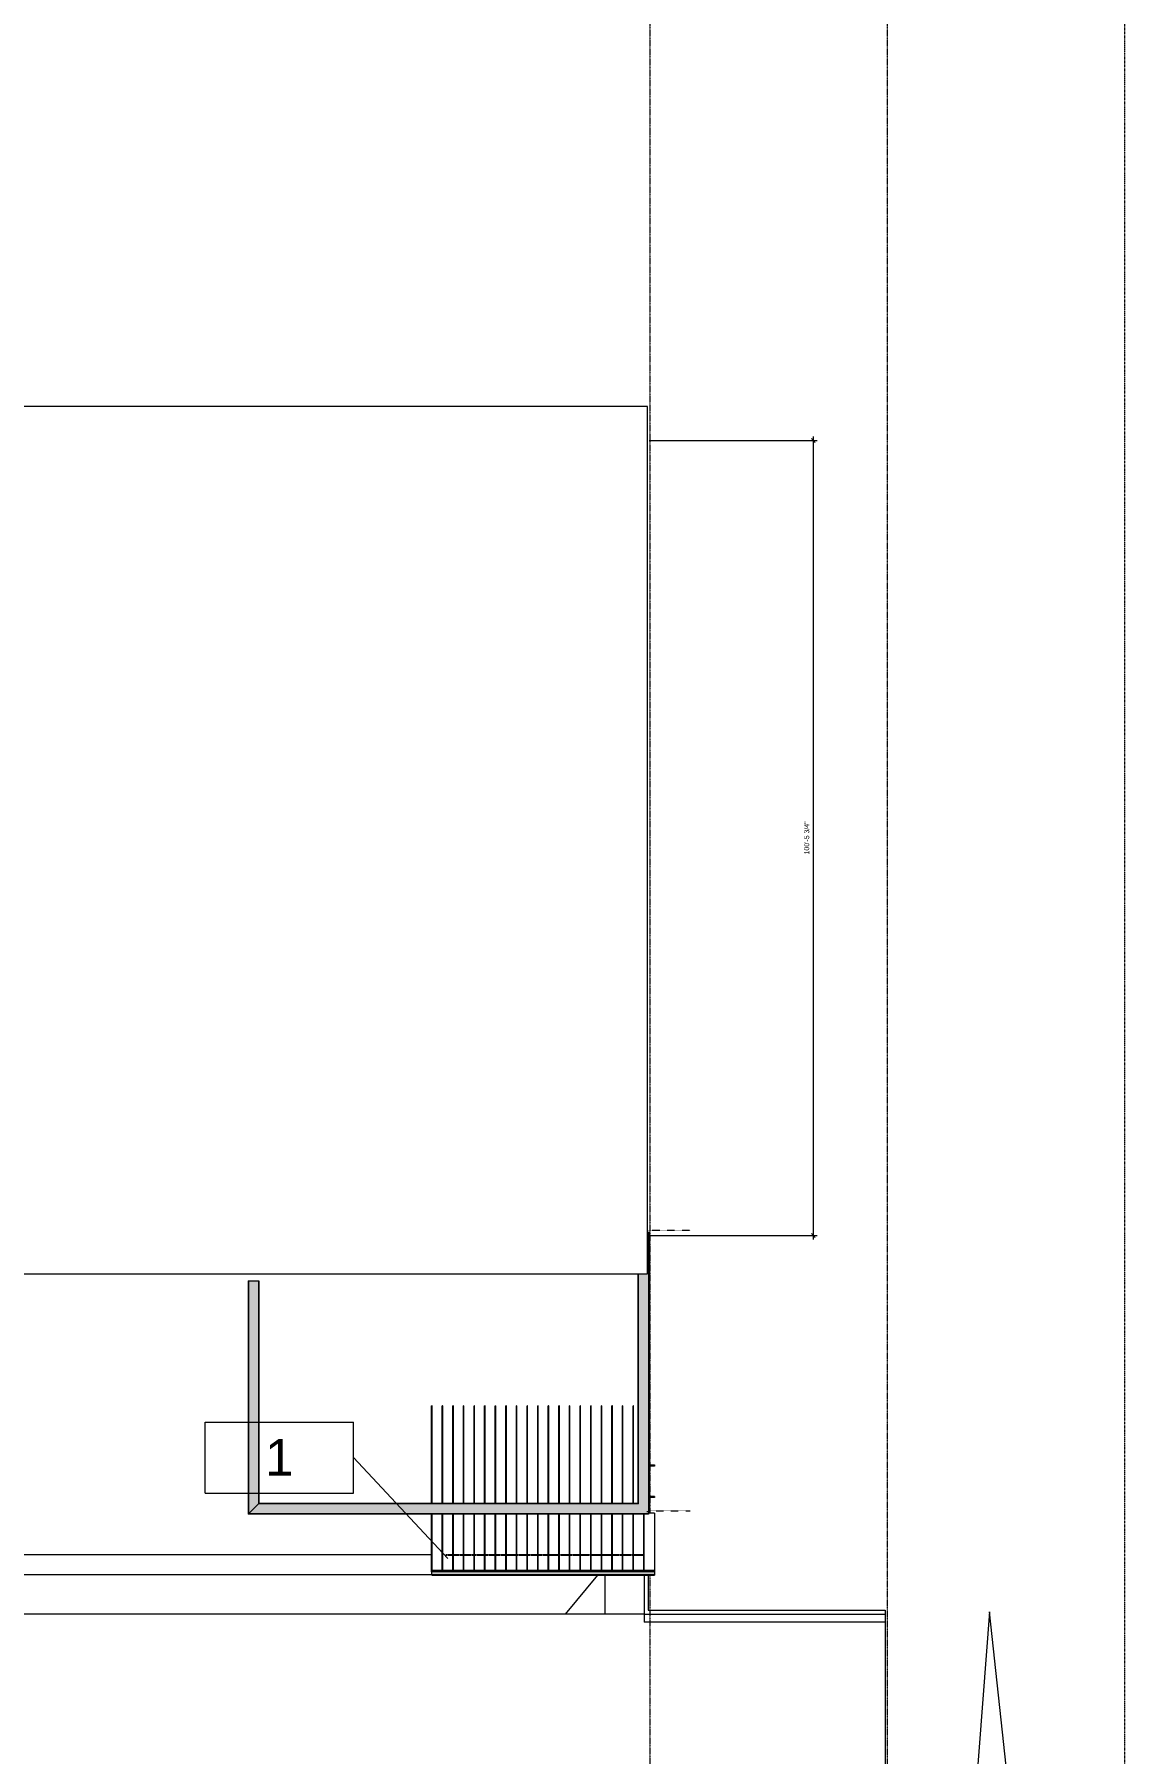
# Model space of a CAD drawing. Header units: inches. Extents: x 3 to 119514, y -26002 to 104775.
# Drawn here: x 25354 to 27008, y -23164 to -20556 of the extents above; entities that cross this region are included whole.
import ezdxf

# ---------------------------------------------------------------- set-up
doc = ezdxf.new("R2010")
doc.units = ezdxf.units.IN
doc.header["$MEASUREMENT"] = 0
for name, pattern in [('Center 1_4_', [0.53125, 0.25, -0.09375, 0.09375, -0.09375]), ('Dash', [0.25, 0.125, -0.125]), ('Dash 1_16_', [0.125, 0.0625, -0.0625]), ('Hidden', [0.28125, 0.1875, -0.09375])]:
    doc.linetypes.add(name, pattern=pattern)
doc.layers.get('DEFPOINTS').update_dxf_attribs({"lineweight": 9})
for name, color, linetype, lineweight in [('15xx-Jefferson-REHAB-pr5_dwg', 8, 'Continuous', 9), ('A-DETL', 90, 'Continuous', 9), ('A-GENM', 13, 'Continuous', 9), ('A-PROP-SBCK', 71, 'Hidden', 15), ('A-ROOF', 132, 'Continuous', 9), ('A-ROOF-OTLN', 132, 'Continuous', 9), ('A-WALL', 113, 'Continuous', 9), ('BMP', 80, 'Continuous', 9), ('Conc', 7, 'Continuous', 9), ('E-LITE-EQPM-IDEN', 33, 'Continuous', 9), ('EOP-PR', 4, 'Continuous', 9), ('PROP', 3, 'Center 1_4_', 9)]:
    doc.layers.add(name, color=color, linetype=linetype, lineweight=lineweight)
doc.styles.add('Arial', font='arial.ttf', dxfattribs={"height": 7.5})
doc.styles.add('Arial_7', font='arial.ttf', dxfattribs={"height": 55.323728})

# ---------------------------------------------------------------- blocks, each defined once
blk = doc.blocks.new('Generic Models _hting Plan0')
at = {"layer": 'A-GENM'}
h = blk.add_hatch(color=10, dxfattribs=at)
h.paths.add_polyline_path([(26230.5, -22888), (26230.5, -22800.7), (26229.8, -22800.7), (26229.8, -22888)], flags=0)
h.paths.add_polyline_path([(26229.8, -22784.2), (26230.5, -22784.2), (26230.5, -22636.2), (26229.8, -22636.2), (26229.8, -22775.9)], flags=0)
blk.add_hatch(color=10, dxfattribs=at).paths.add_polyline_path([(26245.9, -22887.9), (26245.9, -22886.3), (26230.5, -22886.3), (26230.5, -22887.9)], flags=0)
at = {"layer": 'A-GENM', "color": 253}
for p, q in [((26229.8, -22636.2), (26230.5, -22636.2)), ((26229.8, -22784.2), (26229.8, -22636.2)), ((26230.5, -22636.2), (26229.9, -22636.2)), ((26230.5, -22784.2), (26230.5, -22636.2)), ((26229.8, -22888), (26229.8, -22800.7)), ((26230.5, -22888), (26230.5, -22800.7)), ((26230.5, -22888), (26229.8, -22888)), ((26245.9, -22887.9), (26230.5, -22887.9))]:
    blk.add_line(p, q, dxfattribs=at)
blk = doc.blocks.new('Generic Models _hting Plan1')
at = {"layer": 'A-GENM'}
h = blk.add_hatch(color=10, dxfattribs=at)
h.paths.add_polyline_path([(26246.6, -22888), (26246.6, -22800.7), (26245.9, -22800.7), (26245.9, -22888)], flags=0)
h.paths.add_polyline_path([(26245.9, -22784.2), (26246.6, -22784.2), (26246.6, -22636.2), (26245.9, -22636.2), (26245.9, -22775.9)], flags=0)
blk.add_hatch(color=10, dxfattribs=at).paths.add_polyline_path([(26253.2, -22887.9), (26262, -22887.9), (26262, -22886.3), (26246.6, -22886.3), (26246.6, -22887.9)], flags=0)
at = {"layer": 'A-GENM', "color": 253}
for p, q in [((26245.9, -22636.2), (26246.6, -22636.2)), ((26245.9, -22784.2), (26245.9, -22636.2)), ((26246.5, -22636.2), (26246, -22636.2)), ((26246.6, -22784.2), (26246.6, -22636.2)), ((26245.9, -22888), (26245.9, -22800.7)), ((26246.6, -22888), (26246.6, -22800.7)), ((26246.6, -22888), (26245.9, -22888)), ((26262, -22887.9), (26246.6, -22887.9))]:
    blk.add_line(p, q, dxfattribs=at)
blk = doc.blocks.new('Generic Models _hting Plan2')
at = {"layer": 'A-GENM'}
h = blk.add_hatch(color=10, dxfattribs=at)
h.paths.add_polyline_path([(26262.7, -22888), (26262.7, -22800.7), (26262, -22800.7), (26262, -22888)], flags=0)
h.paths.add_polyline_path([(26262, -22784.2), (26262.7, -22784.2), (26262.7, -22636.2), (26262, -22636.2), (26262, -22775.9)], flags=0)
blk.add_hatch(color=10, dxfattribs=at).paths.add_polyline_path([(26278.1, -22887.9), (26278.1, -22886.3), (26262.7, -22886.3), (26262.7, -22887.9)], flags=0)
at = {"layer": 'A-GENM', "color": 253}
for p, q in [((26262, -22636.2), (26262.7, -22636.2)), ((26262, -22784.2), (26262, -22636.2)), ((26262.6, -22636.2), (26262.1, -22636.2)), ((26262.7, -22784.2), (26262.7, -22636.2)), ((26262, -22888), (26262, -22800.7)), ((26262.7, -22888), (26262.7, -22800.7)), ((26262.7, -22888), (26262, -22888)), ((26278.1, -22887.9), (26262.7, -22887.9))]:
    blk.add_line(p, q, dxfattribs=at)
blk = doc.blocks.new('Generic Models _hting Plan3')
at = {"layer": 'A-GENM'}
h = blk.add_hatch(color=10, dxfattribs=at)
h.paths.add_polyline_path([(26182.3, -22888), (26182.3, -22800.7), (26181.6, -22800.7), (26181.6, -22888)], flags=0)
h.paths.add_polyline_path([(26181.6, -22784.2), (26182.3, -22784.2), (26182.3, -22636.2), (26181.6, -22636.2), (26181.6, -22775.9)], flags=0)
blk.add_hatch(color=10, dxfattribs=at).paths.add_polyline_path([(26197.7, -22887.9), (26197.7, -22886.3), (26182.3, -22886.3), (26182.3, -22887.9)], flags=0)
at = {"layer": 'A-GENM', "color": 253}
for p, q in [((26181.6, -22636.2), (26182.3, -22636.2)), ((26181.6, -22784.2), (26181.6, -22636.2)), ((26182.2, -22636.2), (26181.7, -22636.2)), ((26182.3, -22784.2), (26182.3, -22636.2)), ((26181.6, -22888), (26181.6, -22800.7)), ((26182.3, -22888), (26182.3, -22800.7)), ((26182.3, -22888), (26181.6, -22888)), ((26197.7, -22887.9), (26182.3, -22887.9))]:
    blk.add_line(p, q, dxfattribs=at)
blk = doc.blocks.new('Generic Models _hting Plan4')
at = {"layer": 'A-GENM'}
h = blk.add_hatch(color=10, dxfattribs=at)
h.paths.add_polyline_path([(26198.4, -22888), (26198.4, -22800.7), (26197.7, -22800.7), (26197.7, -22888)], flags=0)
h.paths.add_polyline_path([(26197.7, -22784.2), (26198.4, -22784.2), (26198.4, -22636.2), (26197.7, -22636.2), (26197.7, -22775.9)], flags=0)
blk.add_hatch(color=10, dxfattribs=at).paths.add_polyline_path([(26199.8, -22887.9), (26213.8, -22887.9), (26213.8, -22886.3), (26198.4, -22886.3), (26198.4, -22887.9)], flags=0)
at = {"layer": 'A-GENM', "color": 253}
for p, q in [((26198.3, -22636.2), (26197.7, -22636.2)), ((26197.7, -22636.2), (26198.4, -22636.2)), ((26197.7, -22784.2), (26197.7, -22636.2)), ((26198.4, -22784.2), (26198.4, -22636.2)), ((26197.7, -22888), (26197.7, -22800.7)), ((26198.4, -22888), (26198.4, -22800.7)), ((26198.4, -22888), (26197.7, -22888)), ((26213.8, -22887.9), (26198.4, -22887.9))]:
    blk.add_line(p, q, dxfattribs=at)
blk = doc.blocks.new('Generic Models _hting Plan5')
at = {"layer": 'A-GENM'}
h = blk.add_hatch(color=10, dxfattribs=at)
h.paths.add_polyline_path([(26214.4, -22888), (26214.4, -22800.7), (26213.8, -22800.7), (26213.8, -22888)], flags=0)
h.paths.add_polyline_path([(26213.8, -22784.2), (26214.4, -22784.2), (26214.4, -22636.2), (26213.8, -22636.2), (26213.8, -22775.9)], flags=0)
blk.add_hatch(color=10, dxfattribs=at).paths.add_polyline_path([(26226.5, -22887.9), (26229.8, -22887.9), (26229.8, -22886.3), (26214.4, -22886.3), (26214.4, -22887.9)], flags=0)
at = {"layer": 'A-GENM', "color": 253}
for p, q in [((26214.4, -22636.2), (26213.8, -22636.2)), ((26213.8, -22636.2), (26214.4, -22636.2)), ((26213.8, -22784.2), (26213.8, -22636.2)), ((26214.4, -22784.2), (26214.4, -22636.2)), ((26213.8, -22888), (26213.8, -22800.7)), ((26214.4, -22888), (26214.4, -22800.7)), ((26214.4, -22888), (26213.8, -22888)), ((26229.8, -22887.9), (26214.4, -22887.9))]:
    blk.add_line(p, q, dxfattribs=at)
blk = doc.blocks.new('Generic Models _hting Plan6')
at = {"layer": 'A-GENM'}
h = blk.add_hatch(color=10, dxfattribs=at)
h.paths.add_polyline_path([(26134, -22888), (26134, -22800.7), (26133.3, -22800.7), (26133.3, -22888)], flags=0)
h.paths.add_polyline_path([(26133.3, -22784.2), (26134, -22784.2), (26134, -22636.2), (26133.3, -22636.2), (26133.3, -22775.9)], flags=0)
blk.add_hatch(color=10, dxfattribs=at).paths.add_polyline_path([(26146.3, -22887.9), (26149.4, -22887.9), (26149.4, -22886.3), (26134, -22886.3), (26134, -22887.9)], flags=0)
at = {"layer": 'A-GENM', "color": 253}
for p, q in [((26133.3, -22636.2), (26134, -22636.2)), ((26133.3, -22784.2), (26133.3, -22636.2)), ((26134, -22636.2), (26133.4, -22636.2)), ((26134, -22784.2), (26134, -22636.2)), ((26133.3, -22888), (26133.3, -22800.7)), ((26134, -22888), (26134, -22800.7)), ((26134, -22888), (26133.3, -22888)), ((26149.4, -22887.9), (26134, -22887.9))]:
    blk.add_line(p, q, dxfattribs=at)
blk = doc.blocks.new('Generic Models _hting Plan7')
at = {"layer": 'A-GENM'}
h = blk.add_hatch(color=10, dxfattribs=at)
h.paths.add_polyline_path([(26150.1, -22888), (26150.1, -22800.7), (26149.4, -22800.7), (26149.4, -22888)], flags=0)
h.paths.add_polyline_path([(26149.4, -22784.2), (26150.1, -22784.2), (26150.1, -22636.2), (26149.4, -22636.2), (26149.4, -22775.9)], flags=0)
blk.add_hatch(color=10, dxfattribs=at).paths.add_polyline_path([(26165.5, -22887.9), (26165.5, -22886.3), (26150.1, -22886.3), (26150.1, -22887.9)], flags=0)
at = {"layer": 'A-GENM', "color": 253}
for p, q in [((26149.4, -22636.2), (26150.1, -22636.2)), ((26149.4, -22784.2), (26149.4, -22636.2)), ((26150, -22636.2), (26149.5, -22636.2)), ((26150.1, -22784.2), (26150.1, -22636.2)), ((26149.4, -22888), (26149.4, -22800.7)), ((26150.1, -22888), (26150.1, -22800.7)), ((26150.1, -22888), (26149.4, -22888)), ((26165.5, -22887.9), (26150.1, -22887.9))]:
    blk.add_line(p, q, dxfattribs=at)
blk = doc.blocks.new('Generic Models _hting Plan8')
at = {"layer": 'A-GENM'}
h = blk.add_hatch(color=10, dxfattribs=at)
h.paths.add_polyline_path([(26166.2, -22888), (26166.2, -22800.7), (26165.5, -22800.7), (26165.5, -22888)], flags=0)
h.paths.add_polyline_path([(26165.5, -22784.2), (26166.2, -22784.2), (26166.2, -22636.2), (26165.5, -22636.2), (26165.5, -22775.9)], flags=0)
blk.add_hatch(color=10, dxfattribs=at).paths.add_polyline_path([(26173.1, -22887.9), (26181.6, -22887.9), (26181.6, -22886.3), (26166.2, -22886.3), (26166.2, -22887.9)], flags=0)
at = {"layer": 'A-GENM', "color": 253}
for p, q in [((26165.5, -22636.2), (26166.2, -22636.2)), ((26165.5, -22784.2), (26165.5, -22636.2)), ((26166.1, -22636.2), (26165.6, -22636.2)), ((26166.2, -22784.2), (26166.2, -22636.2)), ((26165.5, -22888), (26165.5, -22800.7)), ((26166.2, -22888), (26166.2, -22800.7)), ((26166.2, -22888), (26165.5, -22888)), ((26181.6, -22887.9), (26166.2, -22887.9))]:
    blk.add_line(p, q, dxfattribs=at)
blk = doc.blocks.new('Generic Models _hting Plan9')
at = {"layer": 'A-GENM'}
h = blk.add_hatch(color=10, dxfattribs=at)
h.paths.add_polyline_path([(26085.8, -22888), (26085.8, -22800.7), (26085.1, -22800.7), (26085.1, -22888)], flags=0)
h.paths.add_polyline_path([(26085.1, -22784.2), (26085.8, -22784.2), (26085.8, -22636.2), (26085.1, -22636.2), (26085.1, -22775.9)], flags=0)
blk.add_hatch(color=10, dxfattribs=at).paths.add_polyline_path([(26092.9, -22887.9), (26101.2, -22887.9), (26101.2, -22886.3), (26085.8, -22886.3), (26085.8, -22887.9)], flags=0)
at = {"layer": 'A-GENM', "color": 253}
for p, q in [((26085.1, -22636.2), (26085.8, -22636.2)), ((26085.1, -22784.2), (26085.1, -22636.2)), ((26085.7, -22636.2), (26085.2, -22636.2)), ((26085.8, -22784.2), (26085.8, -22636.2)), ((26085.1, -22888), (26085.1, -22800.7)), ((26085.8, -22888), (26085.8, -22800.7)), ((26085.8, -22888), (26085.1, -22888)), ((26101.2, -22887.9), (26085.8, -22887.9))]:
    blk.add_line(p, q, dxfattribs=at)
blk = doc.blocks.new('Generic Models _hting Plan10')
at = {"layer": 'A-GENM'}
h = blk.add_hatch(color=10, dxfattribs=at)
h.paths.add_polyline_path([(26101.9, -22888), (26101.9, -22800.7), (26101.2, -22800.7), (26101.2, -22888)], flags=0)
h.paths.add_polyline_path([(26101.2, -22784.2), (26101.9, -22784.2), (26101.9, -22636.2), (26101.2, -22636.2), (26101.2, -22775.9)], flags=0)
blk.add_hatch(color=10, dxfattribs=at).paths.add_polyline_path([(26117.3, -22887.9), (26117.3, -22886.3), (26101.9, -22886.3), (26101.9, -22887.9)], flags=0)
at = {"layer": 'A-GENM', "color": 253}
for p, q in [((26101.8, -22636.2), (26101.2, -22636.2)), ((26101.2, -22636.2), (26101.9, -22636.2)), ((26101.2, -22784.2), (26101.2, -22636.2)), ((26101.9, -22784.2), (26101.9, -22636.2)), ((26101.2, -22888), (26101.2, -22800.7)), ((26101.9, -22888), (26101.9, -22800.7)), ((26101.9, -22888), (26101.2, -22888)), ((26117.3, -22887.9), (26101.9, -22887.9))]:
    blk.add_line(p, q, dxfattribs=at)
blk = doc.blocks.new('Generic Models _hting Plan11')
at = {"layer": 'A-GENM'}
h = blk.add_hatch(color=10, dxfattribs=at)
h.paths.add_polyline_path([(26117.9, -22888), (26117.9, -22800.7), (26117.3, -22800.7), (26117.3, -22888)], flags=0)
h.paths.add_polyline_path([(26117.3, -22784.2), (26117.9, -22784.2), (26117.9, -22636.2), (26117.3, -22636.2), (26117.3, -22775.9)], flags=0)
blk.add_hatch(color=10, dxfattribs=at).paths.add_polyline_path([(26119.6, -22887.9), (26133.3, -22887.9), (26133.3, -22886.3), (26117.9, -22886.3), (26117.9, -22887.9)], flags=0)
at = {"layer": 'A-GENM', "color": 253}
for p, q in [((26117.9, -22636.2), (26117.3, -22636.2)), ((26117.3, -22636.2), (26117.9, -22636.2)), ((26117.3, -22784.2), (26117.3, -22636.2)), ((26117.9, -22784.2), (26117.9, -22636.2)), ((26117.3, -22888), (26117.3, -22800.7)), ((26117.9, -22888), (26117.9, -22800.7)), ((26117.9, -22888), (26117.3, -22888)), ((26133.3, -22887.9), (26117.9, -22887.9))]:
    blk.add_line(p, q, dxfattribs=at)
blk = doc.blocks.new('Inner panel_Inn_hting Plan0')
at = {"layer": 'A-GENM'}
for points in [[(26294.5, -22774.7), (26294.5, -22773.9), (26286.2, -22773.9), (26286.2, -22774.7)], [(26294.5, -22773.9), (26294.5, -22773.9), (26286.2, -22773.9)], [(26294.5, -22774.7), (26294.5, -22774.7), (26286.2, -22774.7)], [(26294.5, -22774.7), (26294.5, -22774.7), (26286.2, -22774.7)], [(26294.5, -22775.4), (26294.5, -22774.7), (26286.2, -22774.7), (26286.2, -22775.4)]]:
    blk.add_hatch(color=254, dxfattribs=at).paths.add_polyline_path(points, flags=0)
at = {"layer": 'A-GENM', "color": 253}
for p, q in [((26294.5, -22773.9), (26286.2, -22773.9)), ((26286.2, -22773.9), (26294.5, -22773.9)), ((26286.2, -22774.7), (26294.5, -22774.7)), ((26286.2, -22774.7), (26294.5, -22774.7)), ((26286.2, -22774.7), (26294.5, -22774.7)), ((26294.5, -22775.4), (26286.2, -22775.4)), ((26294.5, -22773.9), (26294.5, -22773.9)), ((26294.5, -22773.9), (26294.5, -22774.7)), ((26294.5, -22774.7), (26294.5, -22774.7)), ((26294.5, -22774.7), (26294.5, -22775.4))]:
    blk.add_line(p, q, dxfattribs=at)
blk = doc.blocks.new('Inner panel_Inn_hting Plan1')
at = {"layer": 'A-GENM'}
for points in [[(26294.5, -22726), (26294.5, -22725.9), (26286.2, -22726)], [(26294.5, -22726.7), (26294.5, -22726), (26286.2, -22726), (26286.2, -22726.7)], [(26294.5, -22726.8), (26294.5, -22726.7), (26286.2, -22726.8)], [(26294.5, -22726.8), (26294.5, -22726.8), (26286.2, -22726.8)], [(26294.5, -22727.5), (26294.5, -22726.8), (26286.2, -22726.8), (26286.2, -22727.5)]]:
    blk.add_hatch(color=254, dxfattribs=at).paths.add_polyline_path(points, flags=0)
at = {"layer": 'A-GENM', "color": 253}
for p, q in [((26286.2, -22725.9), (26294.5, -22725.9)), ((26294.5, -22726), (26286.2, -22726)), ((26286.2, -22726.7), (26294.5, -22726.7)), ((26286.2, -22726.8), (26294.5, -22726.8)), ((26286.2, -22726.8), (26294.5, -22726.8)), ((26294.5, -22727.5), (26286.2, -22727.5)), ((26294.5, -22725.9), (26294.5, -22726)), ((26294.5, -22726), (26294.5, -22726.7)), ((26294.5, -22726.8), (26294.5, -22726.8)), ((26294.5, -22726.8), (26294.5, -22727.5))]:
    blk.add_line(p, q, dxfattribs=at)
blk = doc.blocks.new('Generic Models _hting Plan12')
at = {"layer": 'A-GENM'}
h = blk.add_hatch(color=10, dxfattribs=at)
h.paths.add_polyline_path([(26037.5, -22888), (26037.5, -22800.7), (26036.8, -22800.7), (26036.8, -22888)], flags=0)
h.paths.add_polyline_path([(26036.8, -22784.2), (26037.5, -22784.2), (26037.5, -22636.2), (26036.8, -22636.2), (26036.8, -22775.9)], flags=0)
blk.add_hatch(color=10, dxfattribs=at).paths.add_polyline_path([(26039.4, -22887.9), (26052.9, -22887.9), (26052.9, -22886.3), (26037.5, -22886.3), (26037.5, -22887.9)], flags=0)
at = {"layer": 'A-GENM', "color": 253}
for p, q in [((26036.8, -22636.2), (26037.5, -22636.2)), ((26036.8, -22784.2), (26036.8, -22636.2)), ((26037.5, -22636.2), (26036.9, -22636.2)), ((26037.5, -22784.2), (26037.5, -22636.2)), ((26036.8, -22888), (26036.8, -22800.7)), ((26037.5, -22888), (26037.5, -22800.7)), ((26037.5, -22888), (26036.8, -22888)), ((26052.9, -22887.9), (26037.5, -22887.9))]:
    blk.add_line(p, q, dxfattribs=at)
blk = doc.blocks.new('Generic Models _hting Plan13')
at = {"layer": 'A-GENM'}
h = blk.add_hatch(color=10, dxfattribs=at)
h.paths.add_polyline_path([(26053.6, -22888), (26053.6, -22800.7), (26052.9, -22800.7), (26052.9, -22888)], flags=0)
h.paths.add_polyline_path([(26052.9, -22784.2), (26053.6, -22784.2), (26053.6, -22636.2), (26052.9, -22636.2), (26052.9, -22775.9)], flags=0)
blk.add_hatch(color=10, dxfattribs=at).paths.add_polyline_path([(26066.2, -22887.9), (26069, -22887.9), (26069, -22886.3), (26053.6, -22886.3), (26053.6, -22887.9)], flags=0)
at = {"layer": 'A-GENM', "color": 253}
for p, q in [((26052.9, -22636.2), (26053.6, -22636.2)), ((26052.9, -22784.2), (26052.9, -22636.2)), ((26053.5, -22636.2), (26053, -22636.2)), ((26053.6, -22784.2), (26053.6, -22636.2)), ((26052.9, -22888), (26052.9, -22800.7)), ((26053.6, -22888), (26053.6, -22800.7)), ((26053.6, -22888), (26052.9, -22888)), ((26069, -22887.9), (26053.6, -22887.9))]:
    blk.add_line(p, q, dxfattribs=at)
blk = doc.blocks.new('Generic Models _hting Plan14')
at = {"layer": 'A-GENM'}
h = blk.add_hatch(color=10, dxfattribs=at)
h.paths.add_polyline_path([(26069.7, -22888), (26069.7, -22800.7), (26069, -22800.7), (26069, -22888)], flags=0)
h.paths.add_polyline_path([(26069, -22784.2), (26069.7, -22784.2), (26069.7, -22636.2), (26069, -22636.2), (26069, -22775.9)], flags=0)
blk.add_hatch(color=10, dxfattribs=at).paths.add_polyline_path([(26085.1, -22887.9), (26085.1, -22886.3), (26069.7, -22886.3), (26069.7, -22887.9)], flags=0)
at = {"layer": 'A-GENM', "color": 253}
for p, q in [((26069, -22636.2), (26069.7, -22636.2)), ((26069, -22784.2), (26069, -22636.2)), ((26069.6, -22636.2), (26069.1, -22636.2)), ((26069.7, -22784.2), (26069.7, -22636.2)), ((26069, -22888), (26069, -22800.7)), ((26069.7, -22888), (26069.7, -22800.7)), ((26069.7, -22888), (26069, -22888)), ((26085.1, -22887.9), (26069.7, -22887.9))]:
    blk.add_line(p, q, dxfattribs=at)
blk = doc.blocks.new('Generic Models _hting Plan15')
at = {"layer": 'A-GENM'}
h = blk.add_hatch(color=10, dxfattribs=at)
h.paths.add_polyline_path([(25989.3, -22888), (25989.3, -22800.7), (25988.6, -22800.7), (25988.6, -22888)], flags=0)
h.paths.add_polyline_path([(25988.6, -22784.2), (25989.3, -22784.2), (25989.3, -22636.2), (25988.6, -22636.2), (25988.6, -22775.9)], flags=0)
blk.add_hatch(color=10, dxfattribs=at).paths.add_polyline_path([(26004.7, -22887.9), (26004.7, -22886.3), (25989.3, -22886.3), (25989.3, -22887.9)], flags=0)
at = {"layer": 'A-GENM', "color": 253}
for p, q in [((25988.6, -22636.2), (25989.3, -22636.2)), ((25988.6, -22784.2), (25988.6, -22636.2)), ((25989.2, -22636.2), (25988.7, -22636.2)), ((25989.3, -22784.2), (25989.3, -22636.2)), ((25988.6, -22888), (25988.6, -22800.7)), ((25989.3, -22888), (25989.3, -22800.7)), ((25989.3, -22888), (25988.6, -22888)), ((26004.7, -22887.9), (25989.3, -22887.9))]:
    blk.add_line(p, q, dxfattribs=at)
blk = doc.blocks.new('Generic Models _hting Plan16')
at = {"layer": 'A-GENM'}
h = blk.add_hatch(color=10, dxfattribs=at)
h.paths.add_polyline_path([(26005.4, -22888), (26005.4, -22800.7), (26004.7, -22800.7), (26004.7, -22888)], flags=0)
h.paths.add_polyline_path([(26004.7, -22784.2), (26005.4, -22784.2), (26005.4, -22636.2), (26004.7, -22636.2), (26004.7, -22775.9)], flags=0)
blk.add_hatch(color=10, dxfattribs=at).paths.add_polyline_path([(26012.7, -22887.9), (26020.8, -22887.9), (26020.8, -22886.3), (26005.4, -22886.3), (26005.4, -22887.9)], flags=0)
at = {"layer": 'A-GENM', "color": 253}
for p, q in [((26005.3, -22636.2), (26004.7, -22636.2)), ((26004.7, -22636.2), (26005.4, -22636.2)), ((26004.7, -22784.2), (26004.7, -22636.2)), ((26005.4, -22784.2), (26005.4, -22636.2)), ((26004.7, -22888), (26004.7, -22800.7)), ((26005.4, -22888), (26005.4, -22800.7)), ((26005.4, -22888), (26004.7, -22888)), ((26020.8, -22887.9), (26005.4, -22887.9))]:
    blk.add_line(p, q, dxfattribs=at)
blk = doc.blocks.new('Generic Models _hting Plan17')
at = {"layer": 'A-GENM'}
h = blk.add_hatch(color=10, dxfattribs=at)
h.paths.add_polyline_path([(26021.4, -22888), (26021.4, -22800.7), (26020.8, -22800.7), (26020.8, -22888)], flags=0)
h.paths.add_polyline_path([(26020.8, -22784.2), (26021.4, -22784.2), (26021.4, -22636.2), (26020.8, -22636.2), (26020.8, -22775.9)], flags=0)
blk.add_hatch(color=10, dxfattribs=at).paths.add_polyline_path([(26036.8, -22887.9), (26036.8, -22886.3), (26021.4, -22886.3), (26021.4, -22887.9)], flags=0)
at = {"layer": 'A-GENM', "color": 253}
for p, q in [((26021.4, -22636.2), (26020.8, -22636.2)), ((26020.8, -22636.2), (26021.4, -22636.2)), ((26020.8, -22784.2), (26020.8, -22636.2)), ((26021.4, -22784.2), (26021.4, -22636.2)), ((26020.8, -22888), (26020.8, -22800.7)), ((26021.4, -22888), (26021.4, -22800.7)), ((26021.4, -22888), (26020.8, -22888)), ((26036.8, -22887.9), (26021.4, -22887.9))]:
    blk.add_line(p, q, dxfattribs=at)
blk = doc.blocks.new('Generic Models _hting Plan18')
at = {"layer": 'A-GENM'}
h = blk.add_hatch(color=10, dxfattribs=at)
h.paths.add_polyline_path([(25973.2, -22888), (25973.2, -22800.7), (25972.5, -22800.7), (25972.5, -22888)], flags=0)
h.paths.add_polyline_path([(25972.5, -22784.2), (25973.2, -22784.2), (25973.2, -22636.2), (25972.5, -22636.2), (25972.5, -22775.9)], flags=0)
blk.add_hatch(color=10, dxfattribs=at).paths.add_polyline_path([(25986, -22887.9), (25988.6, -22887.9), (25988.6, -22886.3), (25973.2, -22886.3), (25973.2, -22887.9)], flags=0)
at = {"layer": 'A-GENM', "color": 253}
for p, q in [((25972.5, -22636.2), (25973.2, -22636.2)), ((25972.5, -22784.2), (25972.5, -22636.2)), ((25973.1, -22636.2), (25972.6, -22636.2)), ((25973.2, -22784.2), (25973.2, -22636.2)), ((25972.5, -22888), (25972.5, -22800.7)), ((25973.2, -22888), (25973.2, -22800.7)), ((25973.2, -22888), (25972.5, -22888)), ((25988.6, -22887.9), (25973.2, -22887.9))]:
    blk.add_line(p, q, dxfattribs=at)
blk = doc.blocks.new('Generic Models _hting Plan19')
at = {"layer": 'A-GENM'}
h = blk.add_hatch(color=10, dxfattribs=at)
h.paths.add_polyline_path([(25957.1, -22888), (25957.1, -22800.7), (25956.4, -22800.7), (25956.4, -22888)], flags=0)
h.paths.add_polyline_path([(25956.4, -22784.2), (25957.1, -22784.2), (25957.1, -22636.2), (25956.4, -22636.2), (25956.4, -22775.9)], flags=0)
blk.add_hatch(color=10, dxfattribs=at).paths.add_polyline_path([(25959.3, -22887.9), (25972.5, -22887.9), (25972.5, -22886.3), (25957.1, -22886.3), (25957.1, -22887.9)], flags=0)
at = {"layer": 'A-GENM', "color": 253}
for p, q in [((25956.4, -22636.2), (25957.1, -22636.2)), ((25956.4, -22784.2), (25956.4, -22636.2)), ((25957, -22636.2), (25956.5, -22636.2)), ((25957.1, -22784.2), (25957.1, -22636.2)), ((25956.4, -22888), (25956.4, -22800.7)), ((25957.1, -22888), (25957.1, -22800.7)), ((25957.1, -22888), (25956.4, -22888)), ((25972.5, -22887.9), (25957.1, -22887.9))]:
    blk.add_line(p, q, dxfattribs=at)
blk = doc.blocks.new('Generic Models 2_Generic Models 2_310765_Generic Models 2_310765 _ Generic Models 2_Generic Models 2_310765_72 - Generic Models 2_Generic Models 2_310765_Generic Models 2_310765 _ Generic Models 2_Generic Models 2_310765_300385-537905-Site Lighting Plan')
at = {"layer": 'A-GENM'}
for points in [[(26278.1, -22888), (26278.8, -22888), (26278.8, -22800.7), (26278.1, -22800.7), (26278.1, -22883.5)], [(26294.3, -22888), (26294.7, -22888), (26294.7, -22800.5), (26294.4, -22800.5), (26294.3, -22885.7)], [(26278.8, -22887.9), (26294.3, -22887.9), (26294.3, -22886.3), (26278.8, -22886.3)]]:
    blk.add_hatch(color=10, dxfattribs=at).paths.add_polyline_path(points, flags=0)
at = {"layer": 'A-GENM', "color": 253}
for p, q in [((26278.1, -22888), (26278.1, -22800.7)), ((26278.8, -22888), (26278.8, -22800.7)), ((26294.7, -22800.4), (26294.4, -22800.4)), ((26294.4, -22800.5), (26294.7, -22800.5)), ((26294.7, -22800.4), (26294.7, -22800.5)), ((26294.7, -22800.5), (26294.7, -22800.4)), ((26294.7, -22888), (26294.7, -22800.5)), ((26278.8, -22888), (26278.1, -22888)), ((26294.3, -22887.9), (26278.8, -22887.9)), ((26294.3, -22888), (26294.3, -22885.7)), ((26294.7, -22888), (26294.3, -22888))]:
    blk.add_line(p, q, dxfattribs=at)
blk = doc.blocks.new('detail_Ryan_rvt-1-Site Lighting Plan')
at = {"color": 253, "lineweight": 9}
for name in ['Generic Models _hting Plan19', 'Generic Models _hting Plan18', 'Generic Models _hting Plan15', 'Generic Models _hting Plan16', 'Generic Models _hting Plan17', 'Generic Models _hting Plan12', 'Generic Models _hting Plan13', 'Generic Models _hting Plan14', 'Generic Models _hting Plan9', 'Generic Models _hting Plan10', 'Generic Models _hting Plan11', 'Generic Models _hting Plan6', 'Generic Models _hting Plan7', 'Generic Models _hting Plan8', 'Generic Models _hting Plan3', 'Generic Models _hting Plan4', 'Generic Models _hting Plan5', 'Generic Models _hting Plan0', 'Generic Models _hting Plan1', 'Generic Models _hting Plan2', 'Inner panel_Inn_hting Plan1', 'Inner panel_Inn_hting Plan0', 'Generic Models 2_Generic Models 2_310765_Generic Models 2_310765 _ Generic Models 2_Generic Models 2_310765_72 - Generic Models 2_Generic Models 2_310765_Generic Models 2_310765 _ Generic Models 2_Generic Models 2_310765_300385-537905-Site Lighting Plan']:
    blk.add_blockref(name, (0, 0), dxfattribs=at)
blk = doc.blocks.new('15xx-Jefferson-REHAB-pr5_dwg__ARCHTICK-1286410-Site Lighting Plan')
at = {"layer": 'DEFPOINTS'}
blk.add_line((-0.5, -0.5), (0.5, 0.5), dxfattribs=at)
blk = doc.blocks.new('15xx-Jefferson-REHAB-pr5_dwg-1211969-Site Lighting Plan')
at = {"layer": 'DEFPOINTS'}
for p, q in [((20092, 11787.2), (20347.2, 11787.2)), ((20341.2, 10575.4), (20341.2, 11793.2)), ((20092, 10581.4), (20347.2, 10581.4))]:
    blk.add_line(p, q, dxfattribs=at)
at = {"xscale": 6, "yscale": 6, "zscale": 6}
for p, rotation in [((20341.2, 11787.2), 89.99999999999999), ((20341.2, 10581.4), 270)]:
    blk.add_blockref('15xx-Jefferson-REHAB-pr5_dwg__ARCHTICK-1286410-Site Lighting Plan', p, dxfattribs=dict(at, rotation=rotation))
at = {"layer": 'DEFPOINTS', "insert": (20327.4, 11184.3), "char_height": 7.5, "width": 59.567, "attachment_point": 2, "rotation": 90, "line_spacing_factor": 0.938532, "style": 'Arial'}
blk.add_mtext('100\'-5 3/4"', dxfattribs=at)
blk = doc.blocks.new('Lighting Fixture Tag - Boxed-976796-Site Lighting Plan')
at = {"layer": 'E-LITE-EQPM-IDEN'}
for p, q in [((-0.1875, 0.0937), (0.1875, 0.0937)), ((-0.1875, -0.0861), (-0.1875, 0.0937)), ((0.1875, -0.0861), (0.1875, 0.0937)), ((-0.1875, -0.0861), (0.1875, -0.0861))]:
    blk.add_line(p, q, dxfattribs=at)

msp = doc.modelspace()

# ---------------------------------------------------------------- hatches: boundary and pattern name
at = {"layer": 'A-ROOF-OTLN', "lineweight": 5}
h = msp.add_hatch(color=256, dxfattribs=at)
h.paths.add_polyline_path([(26092.87838, -22892.55281), (26294.39023, -22892.43568), (26294.27564, -22887.88921), (25956.89023, -22887.97247), (25956.89023, -22892.55281), (26066.15397, -22892.55281)], flags=0)
h.paths.add_polyline_path([(25959.25631, -22886.3159), (25972.50481, -22886.13835), (25972.50481, -22885.67781), (25957.10898, -22885.79494), (25957.10898, -22886.3159)], flags=0)
h.paths.add_polyline_path([(25973.19231, -22886.3159), (25988.58814, -22886.13835), (25988.58814, -22885.67781), (25973.19231, -22885.81153), (25973.19231, -22886.16473)], flags=0)
h.paths.add_polyline_path([(26279.94928, -22886.3159), (26294.27564, -22886.13823), (26294.39023, -22885.67781), (26278.77564, -22885.79494), (26278.77564, -22886.3159)], flags=0)
h.paths.add_polyline_path([(26036.83814, -22886.3159), (26036.83814, -22885.67781), (26021.44231, -22885.86062), (26021.44231, -22886.3159)], flags=0)
h.paths.add_polyline_path([(26199.77604, -22886.3159), (26213.75481, -22886.0563), (26213.75481, -22885.67781), (26198.35898, -22885.79494), (26198.35898, -22886.3159)], flags=0)
h.paths.add_polyline_path([(26092.87838, -22886.3159), (26101.17148, -22886.13835), (26101.17148, -22885.67781), (26085.77564, -22885.92608), (26085.77564, -22886.3159)], flags=0)
h.paths.add_polyline_path([(26101.85898, -22886.3159), (26117.25481, -22886.13835), (26117.25481, -22885.67781), (26101.85898, -22885.94245), (26101.85898, -22886.13835)], flags=0)
h.paths.add_polyline_path([(26005.35898, -22886.3159), (26020.75481, -22886.13835), (26020.75481, -22885.67781), (26005.35898, -22885.84426), (26005.35898, -22886.2168)], flags=0)
h.paths.add_polyline_path([(26004.67148, -22886.3159), (26004.67148, -22885.67781), (25989.27564, -22885.82789), (25989.27564, -22886.3159)], flags=0)
h.paths.add_polyline_path([(26226.50046, -22886.3159), (26229.83814, -22886.07267), (26229.83814, -22885.67781), (26214.44231, -22885.79494), (26214.44231, -22886.3159)], flags=0)
h.paths.add_polyline_path([(26253.22487, -22886.3159), (26262.00481, -22886.1054), (26262.00481, -22885.67781), (26246.60898, -22885.79494), (26246.60898, -22886.3159)], flags=0)
h.paths.add_polyline_path([(26262.69231, -22886.3159), (26278.08814, -22886.12176), (26278.08814, -22885.67781), (26262.69231, -22885.79494), (26262.69231, -22886.13835)], flags=0)
h.paths.add_polyline_path([(26119.6028, -22886.3159), (26133.33814, -22886.13835), (26133.33814, -22885.67781), (26117.94231, -22885.79494), (26117.94231, -22886.3159)], flags=0)
h.paths.add_polyline_path([(26039.42956, -22886.3159), (26052.92148, -22886.13835), (26052.92148, -22885.67781), (26037.52564, -22885.87699), (26037.52564, -22886.3159)], flags=0)
h.paths.add_polyline_path([(26134.02564, -22886.3159), (26149.42148, -22886.13835), (26149.42148, -22885.67781), (26134.02564, -22885.79494), (26134.02564, -22886.13835)], flags=0)
h.paths.add_polyline_path([(26166.19231, -22886.3159), (26181.58814, -22886.13835), (26181.58814, -22885.67781), (26166.19231, -22885.79494), (26166.19231, -22886.13835)], flags=0)
h.paths.add_polyline_path([(26165.50481, -22886.3159), (26165.50481, -22885.67781), (26150.10898, -22885.79494), (26150.10898, -22886.3159)], flags=0)
h.paths.add_polyline_path([(26230.52564, -22886.3159), (26245.92148, -22886.08903), (26245.92148, -22885.67781), (26230.52564, -22885.79494), (26230.52564, -22886.13835)], flags=0)
h.paths.add_polyline_path([(26182.27564, -22886.3159), (26197.67148, -22886.13835), (26197.67148, -22885.67781), (26182.27564, -22885.79494), (26182.27564, -22886.13835)], flags=0)
h.paths.add_polyline_path([(26066.5854, -22886.3159), (26069.00481, -22886.13835), (26069.00481, -22885.67781), (26053.60898, -22885.89335), (26053.60898, -22886.3159), (26066.15397, -22886.3152)], flags=0)
h.paths.add_polyline_path([(26085.08814, -22886.3159), (26085.08814, -22885.67781), (26069.69231, -22885.90972), (26069.69231, -22886.3159)], flags=0)
msp.add_hatch(color=256, dxfattribs=at).paths.add_polyline_path([(26119.6028, -22893.16384), (26294.39023, -22892.92552), (26294.39023, -22892.55281), (25956.89023, -22892.77079), (25956.89023, -22893.16384), (26092.87838, -22893.16384)], flags=0)
h = msp.add_hatch(color=256, dxfattribs=at)
h.paths.add_polyline_path([(26294.39023, -22885.67781), (26294.39023, -22885.61531), (26279.94928, -22885.67781)], flags=0)
h.paths.add_polyline_path([(26278.08814, -22885.67781), (26278.08814, -22885.61531), (26262.69231, -22885.67781)], flags=0)
h.paths.add_polyline_path([(26262.00481, -22885.67781), (26262.00481, -22885.61531), (26253.22487, -22885.67781)], flags=0)
h.paths.add_polyline_path([(26245.92148, -22885.67781), (26245.92148, -22885.61531), (26230.52564, -22885.67781)], flags=0)
h.paths.add_polyline_path([(26229.83814, -22885.67781), (26229.83814, -22885.61531), (26226.50046, -22885.67781)], flags=0)
h.paths.add_polyline_path([(26213.75481, -22885.67781), (26213.75481, -22885.61531), (26199.77604, -22885.67781)], flags=0)
h.paths.add_polyline_path([(26197.67148, -22885.67781), (26197.67148, -22885.61531), (26182.27564, -22885.67781)], flags=0)
h.paths.add_polyline_path([(26181.58814, -22885.67781), (26181.58814, -22885.61531), (26173.05163, -22885.67781)], flags=0)
h.paths.add_polyline_path([(26165.50481, -22885.67781), (26165.50481, -22885.61531), (26150.10898, -22885.67781)], flags=0)
h.paths.add_polyline_path([(26149.42148, -22885.67781), (26149.42148, -22885.61531), (26146.32721, -22885.67781)], flags=0)
at = {"layer": 'A-WALL', "lineweight": 5}
for points in [[(26285.70273, -22797.05281), (26285.70273, -22372.92781), (26283.89023, -22372.92781), (26283.89023, -22435.80381), (26270.20273, -22435.80381), (26270.20273, -22784.67781), (26282.57773, -22797.05281)], [(26285.70273, -22797.05281), (26286.20273, -22797.05281), (26286.20273, -22372.92781), (26285.70273, -22372.92781), (26285.70273, -22775.92369)], [(25678.01523, -22800.67781), (25678.51523, -22800.17781), (25678.51523, -22446.67781), (25678.01523, -22446.67781), (25678.01523, -22800.17781)], [(25678.51523, -22800.17781), (25694.01523, -22784.67781), (25694.01523, -22446.67781), (25678.51523, -22446.67781), (25678.51523, -22784.67781)], [(25694.01523, -22784.67781), (25694.51523, -22784.17781), (25694.51523, -22446.67781), (25694.01523, -22446.67781), (25694.01523, -22784.17781)], [(26270.20273, -22784.67781), (26270.20273, -22435.80381), (26269.70273, -22435.80381), (26269.70273, -22784.17781)], [(26279.94928, -22800.17781), (26285.14023, -22800.17781), (26285.14023, -22797.05281), (26282.57773, -22797.05281), (26270.20273, -22784.67781), (25694.01523, -22784.67781), (25678.51523, -22800.17781), (26173.05163, -22800.17781)], [(25694.01523, -22784.67781), (26270.20273, -22784.67781), (26269.70273, -22784.17781), (25694.51523, -22784.17781)], [(25678.51523, -22800.67781), (26285.14023, -22800.67781), (26285.14023, -22800.17781), (25678.51523, -22800.17781), (25678.01523, -22800.67781)]]:
    msp.add_hatch(color=256, dxfattribs=at).paths.add_polyline_path(points, flags=0)

# ---------------------------------------------------------------- linework, layer by layer
at = {"layer": 'A-DETL', "linetype": 'Dash'}
for p, q in [((26283.89023, -22369.55281), (26348.4857, -22369.55281)), ((26286.20273, -22795.30281), (26348.4857, -22795.30281))]:
    msp.add_line(p, q, dxfattribs=at)
at = {"layer": 'A-DETL', "linetype": 'Dash 1_16_', "lineweight": 25}
msp.add_line((25977.89023, -22862.30281), (26278.39023, -22862.30281), dxfattribs=at)
at = {"layer": 'A-PROP-SBCK'}
for p, q in [((26287.51523, -19438.18055), (26287.51523, -22725.92764)), ((26647.51523, -19438.18055), (26647.51523, -25801.37622)), ((26287.51523, -22727.48879), (26287.51523, -22773.88603)), ((26287.51523, -22775.44718), (26287.51523, -22799.17781)), ((26287.51523, -22893.06183), (26287.51523, -25779.86428))]:
    msp.add_line(p, q, dxfattribs=at)
at = {"layer": 'A-ROOF'}
for p, q in [((26283.89023, -21120.45299), (23407.73849, -21120.45299)), ((26283.89023, -22435.80381), (26283.89023, -21120.45299)), ((23464.19231, -22435.80381), (26283.89023, -22435.80381)), ((26294.39023, -22799.17781), (26285.14023, -22799.17781)), ((26294.39023, -22799.17781), (26294.39023, -22885.61531)), ((24267.89023, -22861.61531), (25956.42148, -22861.61531)), ((25957.10898, -22885.61531), (25972.50481, -22885.61531)), ((25973.19231, -22885.61531), (25988.58814, -22885.61531)), ((25989.27564, -22885.61531), (26004.67148, -22885.61531)), ((26005.35898, -22885.61531), (26020.75481, -22885.61531)), ((26021.44231, -22885.61531), (26036.83814, -22885.61531)), ((26037.52564, -22885.61531), (26052.92148, -22885.61531)), ((26053.60898, -22885.61531), (26069.00481, -22885.61531)), ((26069.69231, -22885.61531), (26085.08814, -22885.61531)), ((26085.77564, -22885.61531), (26101.17148, -22885.61531)), ((26101.85898, -22885.61531), (26117.25481, -22885.61531)), ((26117.94231, -22885.61531), (26133.33814, -22885.61531)), ((26134.02564, -22885.61531), (26149.42148, -22885.61531)), ((26150.10898, -22885.61531), (26165.50481, -22885.61531)), ((26166.19231, -22885.61531), (26181.58814, -22885.61531)), ((26182.27564, -22885.61531), (26197.67148, -22885.61531)), ((26198.35898, -22885.61531), (26213.75481, -22885.61531)), ((26214.44231, -22885.61531), (26229.83814, -22885.61531)), ((26230.52564, -22885.61531), (26245.92148, -22885.61531)), ((26246.60898, -22885.61531), (26262.00481, -22885.61531)), ((26262.69231, -22885.61531), (26278.08814, -22885.61531)), ((26278.77564, -22885.61531), (26294.39023, -22885.61531))]:
    msp.add_line(p, q, dxfattribs=at)
at = {"layer": 'A-ROOF-OTLN'}
for p, q in [((25956.89023, -22893.16462), (25956.89023, -22888.22562)), ((26294.39023, -22892.55281), (25956.89023, -22892.55281)), ((25956.89023, -22893.16462), (26294.39023, -22893.16462)), ((25972.50481, -22885.67781), (25957.10898, -22885.67781)), ((25988.58814, -22885.67781), (25973.19231, -22885.67781)), ((26004.67148, -22885.67781), (25989.27564, -22885.67781)), ((26020.75481, -22885.67781), (26005.35898, -22885.67781)), ((26036.83814, -22885.67781), (26021.44231, -22885.67781)), ((26052.92148, -22885.67781), (26037.52564, -22885.67781)), ((26069.00481, -22885.67781), (26053.60898, -22885.67781)), ((26085.08814, -22885.67781), (26069.69231, -22885.67781)), ((26101.17148, -22885.67781), (26085.77564, -22885.67781)), ((26117.25481, -22885.67781), (26101.85898, -22885.67781)), ((26133.33814, -22885.67781), (26117.94231, -22885.67781)), ((26149.42148, -22885.67781), (26134.02564, -22885.67781)), ((26165.50481, -22885.67781), (26150.10898, -22885.67781)), ((26181.58814, -22885.67781), (26166.19231, -22885.67781)), ((26197.67148, -22885.67781), (26182.27564, -22885.67781)), ((26213.75481, -22885.67781), (26198.35898, -22885.67781)), ((26229.83814, -22885.67781), (26214.44231, -22885.67781)), ((26245.92148, -22885.67781), (26230.52564, -22885.67781)), ((26262.00481, -22885.67781), (26246.60898, -22885.67781)), ((26278.08814, -22885.67781), (26262.69231, -22885.67781)), ((26294.39023, -22885.67781), (26278.77564, -22885.67781)), ((26294.39023, -22885.61531), (26294.39023, -22885.67781)), ((26294.39023, -22888.22562), (26294.39023, -22893.16462))]:
    msp.add_line(p, q, dxfattribs=at)
at = {"layer": 'A-WALL'}
for p, q in [((26283.89023, -22372.92781), (26286.20273, -22372.92781)), ((26285.70273, -22797.05281), (26285.70273, -22372.92781)), ((26286.20273, -22797.05281), (26286.20273, -22372.92781)), ((25678.01523, -22446.67781), (25694.51523, -22446.67781)), ((25678.01523, -22446.67781), (25678.01523, -22800.67781)), ((25678.51523, -22446.67781), (25678.51523, -22800.17781)), ((25694.01523, -22446.67781), (25694.01523, -22784.67781)), ((25694.51523, -22446.67781), (25694.51523, -22784.17781)), ((26269.70273, -22784.17781), (26269.70273, -22435.80381)), ((26270.20273, -22784.67781), (26270.20273, -22435.80381)), ((25678.01523, -22800.67781), (25694.51523, -22784.17781)), ((26270.20273, -22784.67781), (25694.01523, -22784.67781)), ((26269.70273, -22784.17781), (25694.51523, -22784.17781)), ((26285.14023, -22800.67781), (25678.01523, -22800.67781)), ((26285.14023, -22800.17781), (25678.51523, -22800.17781)), ((26286.20273, -22797.05281), (26282.57773, -22797.05281)), ((26285.14023, -22797.05281), (26285.14023, -22800.67781))]:
    msp.add_line(p, q, dxfattribs=at)
at = {"layer": 'BMP'}
for p, q in [((26802.32184, -22948.60768), (26686.9098, -24484.12003)), ((26970.77509, -24504.37125), (26802.32184, -22948.60768))]:
    msp.add_line(p, q, dxfattribs=at)
at = {"layer": 'Conc'}
for p, q in [((24267.89023, -22892.06748), (25956.89023, -22892.06748)), ((26278.89023, -22893.06018), (26278.89023, -22964.06748)), ((26284.89023, -22893.06133), (26284.89023, -22946.06748)), ((26158.89344, -22952.06748), (23703.90309, -22952.06748)), ((26644.51523, -22964.06748), (26278.89023, -22964.06748))]:
    msp.add_line(p, q, dxfattribs=at)
at = {"layer": 'E-LITE-EQPM-IDEN'}
msp.add_line((25980.89023, -22867.58782), (25837.77326, -22714.62514), dxfattribs=at)
at = {"layer": 'EOP-PR'}
for p, q in [((26208.19495, -22892.90567), (26158.89344, -22952.06748)), ((26218.89344, -22892.98248), (26218.89344, -22952.06748)), ((26278.89023, -22952.06748), (26158.89344, -22952.06748)), ((26278.89023, -22952.06748), (26644.51523, -22952.06748)), ((26284.89023, -22946.06748), (26644.51523, -22946.06748)), ((26644.51523, -22946.06748), (26644.51523, -24380.06748))]:
    msp.add_line(p, q, dxfattribs=at)
at = {"layer": 'PROP'}
msp.add_line((27007.51523, -19198.18055), (27007.51523, -25943.10222), dxfattribs=at)

# ---------------------------------------------------------------- block references
at = {"lineweight": 5}
msp.add_blockref('detail_Ryan_rvt-1-Site Lighting Plan', (0, 0), dxfattribs=at)
at = {"layer": '15xx-Jefferson-REHAB-pr5_dwg', "color": 7}
msp.add_blockref('15xx-Jefferson-REHAB-pr5_dwg-1211969-Site Lighting Plan', (6194.17138, -32959.12678), dxfattribs=at)
at = {"layer": 'E-LITE-EQPM-IDEN', "xscale": 599.9999999999994, "yscale": 599.9999999999994, "zscale": 599.9999999999994}
msp.add_blockref('Lighting Fixture Tag - Boxed-976796-Site Lighting Plan', (25725.27326, -22716.91508), dxfattribs=at)

# ---------------------------------------------------------------- texts
at = {"layer": 'E-LITE-EQPM-IDEN', "insert": (25725.47444, -22686.60101), "char_height": 55.32373, "width": 51.3, "attachment_point": 2, "line_spacing_factor": 0.938532, "style": 'Arial_7'}
msp.add_mtext('1', dxfattribs=at)

doc.saveas('drawing.dxf')
